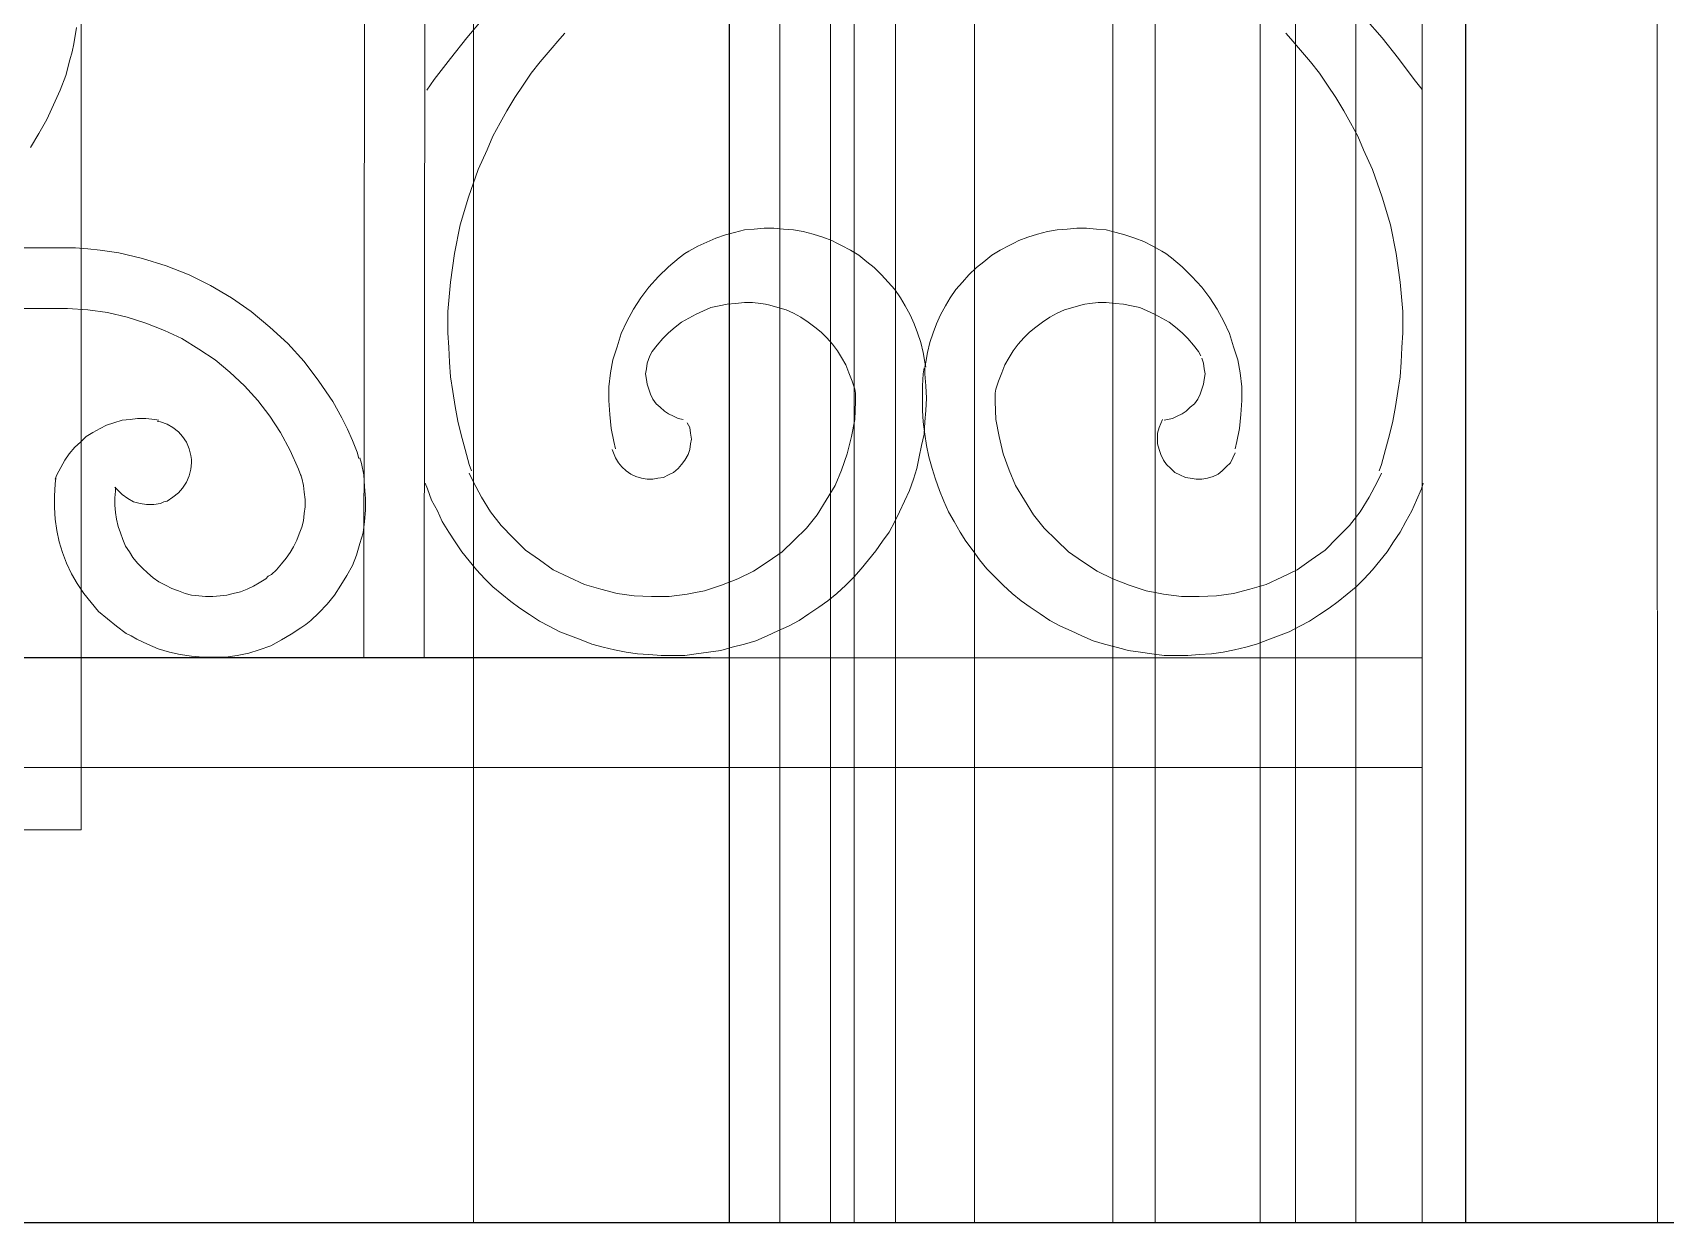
# Model space of a CAD drawing. Header units: millimetres. Extents: x -9564 to 494436, y -140371 to 4257.
# Drawn here: x 130741.3 to 131074.2, y -9648.9 to -9406.4 of the extents above; entities that cross this region are included whole.
import ezdxf

# ---------------------------------------------------------------- set-up
doc = ezdxf.new("R2010")
doc.units = ezdxf.units.MM
doc.header["$MEASUREMENT"] = 0
doc.linetypes.add('HIDDEN2', pattern=[0.1875, 0.125, -0.0625])
doc.linetypes.add('SLD-Solid', pattern=[0])
for name, color, linetype, lineweight in [('0.05', 252, 'Continuous', 5), ('09-Arsiran', 8, 'Continuous', 5), ('AS', 8, 'HIDDEN2', 5), ('DOOR OPENING', 4, 'SLD-Solid', 5)]:
    doc.layers.add(name, color=color, linetype=linetype, lineweight=lineweight)

# ---------------------------------------------------------------- blocks, each defined once
blk = doc.blocks.new('list1')
for p, q in [((333.10533, 201.65988), (333.10533, 198.95853)), ((333.25545, 199.60119), (333.25545, 198.95853))]:
    blk.add_line(p, q)
at = {"layer": '09-Arsiran'}
for p, q in [((333.23307, 201.78762), (333.23307, 198.95853)), ((333.22078, 201.77533), (333.22078, 198.95853)), ((333.21353, 201.76809), (333.21353, 198.95853)), ((333.19218, 201.74673), (333.19218, 198.95853)), ((333.18349, 201.73804), (333.18349, 198.95853)), ((333.15534, 201.70989), (333.15533, 198.95853)), ((333.13922, 198.95853), (333.13922, 201.69377)), ((333.13075, 201.6853), (333.13075, 198.95853)), ((333.12598, 201.68054), (333.12598, 198.95853)), ((333.11561, 201.67016), (333.11561, 198.95853)), ((333.11561, 201.67016), (333.11565, 198.95853))]:
    blk.add_line(p, q, dxfattribs=at)
blk = doc.blocks.new('j1')
at = {"layer": 'DOOR OPENING'}
for p, q in [((344.13013, 198.95864), (344.13013, 201.65922)), ((344.078, 198.95853), (344.078, 201.60922))]:
    blk.add_line(p, q, dxfattribs=at)
blk.add_lwpolyline([(343.5602, 201.52922), (343.5602, 199.03853), (343.998, 199.03853), (343.998, 201.52922)], close=True, dxfattribs=at)
blk = doc.blocks.new('DRHRH')
at = {"layer": '0.05'}
for p, q in [((688.6944, -35.3462), (688.7012, -24.8574)), ((691.4245, -24.8574), (691.4245, -35.3462)), ((691.4245, -24.8574), (691.4245, -36.89)), ((692.0679, -36.89), (692.0635, -24.8574)), ((688.5292, -35.3462), (688.5336, -30.7508)), ((687.736, -33.6662), (687.7428, -33.6215)), ((688.8553, -33.597), (688.8106, -33.6505)), ((691.3151, -33.6505), (691.2681, -33.597)), ((687.7316, -33.6885), (687.736, -33.6662)), ((688.8106, -33.6505), (688.766, -33.7064)), ((689.0653, -33.6528), (689.0386, -33.6841)), ((689.0787, -33.6371), (689.0653, -33.6528)), ((691.0648, -33.6528), (691.0514, -33.6371)), ((691.0916, -33.6841), (691.0648, -33.6528)), ((691.3596, -33.7064), (691.3151, -33.6505)), ((687.7138, -33.7534), (687.7249, -33.7108)), ((687.7249, -33.7108), (687.7316, -33.6885)), ((688.766, -33.7064), (688.7213, -33.7645)), ((689.0117, -33.7154), (688.9871, -33.7467)), ((689.0386, -33.6841), (689.0117, -33.7154)), ((691.1184, -33.7154), (691.0916, -33.6841)), ((691.1429, -33.7467), (691.1184, -33.7154)), ((691.4021, -33.7645), (691.3596, -33.7064)), ((687.6981, -33.7935), (687.7138, -33.7534)), ((688.7213, -33.7645), (688.7012, -33.7935)), ((688.9871, -33.7467), (688.9647, -33.7801)), ((691.1653, -33.7801), (691.1429, -33.7467)), ((691.4245, -33.7912), (691.4021, -33.7645)), ((687.6802, -33.8338), (687.6981, -33.7935)), ((688.9647, -33.7801), (688.9424, -33.8137)), ((691.1876, -33.8137), (691.1653, -33.7801)), ((687.6623, -33.874), (687.6802, -33.8338)), ((688.9201, -33.8494), (688.9023, -33.8829)), ((688.9424, -33.8137), (688.9201, -33.8494)), ((691.2101, -33.8494), (691.1876, -33.8137)), ((691.2279, -33.8829), (691.2101, -33.8494)), ((687.64, -33.9119), (687.6623, -33.874)), ((688.9023, -33.8829), (688.8821, -33.9187)), ((691.2479, -33.9187), (691.2279, -33.8829)), ((687.6176, -33.9499), (687.64, -33.9119)), ((688.8821, -33.9187), (688.8664, -33.9567)), ((691.2636, -33.9567), (691.2479, -33.9187)), ((688.8664, -33.9567), (688.8419, -34.0102)), ((691.2882, -34.0102), (691.2636, -33.9567)), ((688.8419, -34.0102), (688.8151, -34.0862)), ((691.3151, -34.0862), (691.2882, -34.0102)), ((688.8151, -34.0862), (688.7927, -34.1621)), ((691.3373, -34.1621), (691.3151, -34.0862)), ((688.7927, -34.1621), (688.7771, -34.2404)), ((691.3529, -34.2404), (691.3373, -34.1621)), ((689.4674, -34.2091), (689.4428, -34.2202)), ((689.492, -34.1979), (689.4674, -34.2091)), ((689.5188, -34.1889), (689.492, -34.1979)), ((689.5434, -34.1822), (689.5188, -34.1889)), ((689.5703, -34.1755), (689.5434, -34.1822)), ((689.597, -34.1734), (689.5703, -34.1755)), ((689.6238, -34.1711), (689.597, -34.1734)), ((689.6507, -34.1711), (689.6238, -34.1711)), ((689.6774, -34.1734), (689.6507, -34.1711)), ((689.7043, -34.1755), (689.6774, -34.1734)), ((689.7311, -34.1801), (689.7043, -34.1755)), ((689.7578, -34.1868), (689.7311, -34.1801)), ((689.7847, -34.1957), (689.7578, -34.1868)), ((689.8093, -34.2046), (689.7847, -34.1957)), ((689.8227, -34.2114), (689.8093, -34.2046)), ((689.8361, -34.2179), (689.8227, -34.2114)), ((690.3074, -34.2114), (690.2941, -34.2179)), ((690.3208, -34.2046), (690.3074, -34.2114)), ((690.3454, -34.1957), (690.3208, -34.2046)), ((690.3722, -34.1868), (690.3454, -34.1957)), ((690.3991, -34.1801), (690.3722, -34.1868)), ((690.4258, -34.1755), (690.3991, -34.1801)), ((690.4527, -34.1734), (690.4258, -34.1755)), ((690.4795, -34.1711), (690.4527, -34.1734)), ((690.5062, -34.1711), (690.4795, -34.1711)), ((690.5331, -34.1734), (690.5062, -34.1711)), ((690.5599, -34.1755), (690.5331, -34.1734)), ((690.5867, -34.1822), (690.5599, -34.1755)), ((690.6112, -34.1889), (690.5867, -34.1822)), ((690.6381, -34.1979), (690.6112, -34.1889)), ((690.6627, -34.2068), (690.6381, -34.1979)), ((690.6872, -34.2202), (690.6627, -34.2068)), ((687.3004, -34.2247), (687.7025, -34.2247)), ((687.7048, -34.2247), (687.6892, -34.2247)), ((687.7405, -34.2247), (687.7048, -34.2247)), ((687.774, -34.2269), (687.7405, -34.2247)), ((687.8075, -34.2314), (687.774, -34.2269)), ((687.8589, -34.2381), (687.8075, -34.2314)), ((687.9237, -34.2538), (687.8589, -34.2381)), ((687.9885, -34.2738), (687.9237, -34.2538)), ((688.7771, -34.2404), (688.766, -34.3185)), ((689.3914, -34.2515), (689.3624, -34.2761)), ((689.4071, -34.2404), (689.3914, -34.2515)), ((689.4183, -34.2337), (689.4071, -34.2404)), ((689.4428, -34.2202), (689.4183, -34.2337)), ((689.8607, -34.2314), (689.8361, -34.2179)), ((689.883, -34.2448), (689.8607, -34.2314)), ((689.9053, -34.2627), (689.883, -34.2448)), ((690.2471, -34.2448), (690.2248, -34.2627)), ((690.2695, -34.2314), (690.2471, -34.2448)), ((690.2941, -34.2179), (690.2695, -34.2314)), ((690.7118, -34.2337), (690.6872, -34.2202)), ((690.7229, -34.2404), (690.7118, -34.2337)), ((690.7386, -34.2515), (690.7229, -34.2404)), ((690.7676, -34.2761), (690.7386, -34.2515)), ((691.3642, -34.3185), (691.3529, -34.2404)), ((688.051, -34.2984), (687.9885, -34.2738)), ((688.1092, -34.3275), (688.051, -34.2984)), ((689.3624, -34.2761), (689.3356, -34.3029)), ((689.9254, -34.2784), (689.9053, -34.2627)), ((689.9455, -34.2984), (689.9254, -34.2784)), ((689.9634, -34.3185), (689.9455, -34.2984)), ((690.1845, -34.2984), (690.1667, -34.3185)), ((690.2047, -34.2784), (690.1845, -34.2984)), ((690.2248, -34.2627), (690.2047, -34.2784)), ((690.7945, -34.3029), (690.7676, -34.2761)), ((688.1672, -34.3609), (688.1092, -34.3275)), ((688.766, -34.3185), (688.7593, -34.3989)), ((689.3088, -34.3319), (689.2864, -34.3609)), ((689.3356, -34.3029), (689.3088, -34.3319)), ((689.9813, -34.3386), (689.9634, -34.3185)), ((689.997, -34.3609), (689.9813, -34.3386)), ((690.1488, -34.3386), (690.1332, -34.3609)), ((690.1667, -34.3185), (690.1488, -34.3386)), ((690.8212, -34.3319), (690.7945, -34.3029)), ((690.8436, -34.3609), (690.8212, -34.3319)), ((691.3709, -34.3989), (691.3642, -34.3185)), ((682.8412, -34.3901), (687.7025, -34.3901)), ((687.7182, -34.3901), (687.6913, -34.3901)), ((687.774, -34.3945), (687.7182, -34.3901)), ((688.2209, -34.3989), (688.1672, -34.3609)), ((689.2864, -34.3609), (689.2664, -34.3922)), ((689.4786, -34.3878), (689.4585, -34.3968)), ((689.501, -34.3834), (689.4786, -34.3878)), ((689.5233, -34.3788), (689.501, -34.3834)), ((689.5457, -34.3766), (689.5233, -34.3788)), ((689.5703, -34.3744), (689.5457, -34.3766)), ((689.5925, -34.3744), (689.5703, -34.3744)), ((689.6148, -34.3766), (689.5925, -34.3744)), ((689.6283, -34.3788), (689.6148, -34.3766)), ((689.6394, -34.3811), (689.6283, -34.3788)), ((689.6618, -34.3878), (689.6394, -34.3811)), ((689.6841, -34.3945), (689.6618, -34.3878)), ((690.0103, -34.3834), (689.997, -34.3609)), ((690.0237, -34.4079), (690.0103, -34.3834)), ((690.1198, -34.3834), (690.1064, -34.4079)), ((690.1332, -34.3609), (690.1198, -34.3834)), ((690.4682, -34.3878), (690.4459, -34.3945)), ((690.4907, -34.3811), (690.4682, -34.3878)), ((690.5018, -34.3788), (690.4907, -34.3811)), ((690.5152, -34.3766), (690.5018, -34.3788)), ((690.5375, -34.3744), (690.5152, -34.3766)), ((690.5599, -34.3744), (690.5375, -34.3744)), ((690.5845, -34.3766), (690.5599, -34.3744)), ((690.6068, -34.3788), (690.5845, -34.3766)), ((690.6291, -34.3834), (690.6068, -34.3788)), ((690.6515, -34.3878), (690.6291, -34.3834)), ((690.6716, -34.3968), (690.6515, -34.3878)), ((690.8637, -34.3922), (690.8436, -34.3609)), ((687.8276, -34.4012), (687.774, -34.3945)), ((687.8813, -34.4146), (687.8276, -34.4012)), ((687.9326, -34.4302), (687.8813, -34.4146)), ((687.984, -34.4504), (687.9326, -34.4302)), ((688.2722, -34.4414), (688.2209, -34.3989)), ((688.7593, -34.3989), (688.7593, -34.4571)), ((689.2486, -34.4258), (689.2329, -34.4592)), ((689.2664, -34.3922), (689.2486, -34.4258)), ((689.3981, -34.4281), (689.3803, -34.4414)), ((689.4183, -34.4168), (689.3981, -34.4281)), ((689.4384, -34.4056), (689.4183, -34.4168)), ((689.4585, -34.3968), (689.4384, -34.4056)), ((689.7043, -34.4034), (689.6841, -34.3945)), ((689.7244, -34.4146), (689.7043, -34.4034)), ((689.7444, -34.4281), (689.7244, -34.4146)), ((689.7624, -34.4414), (689.7444, -34.4281)), ((690.0348, -34.4325), (690.0237, -34.4079)), ((690.0438, -34.4571), (690.0348, -34.4325)), ((690.0952, -34.4325), (690.0862, -34.4571)), ((690.1064, -34.4079), (690.0952, -34.4325)), ((690.3857, -34.4281), (690.3678, -34.4414)), ((690.4058, -34.4146), (690.3857, -34.4281)), ((690.4258, -34.4034), (690.4058, -34.4146)), ((690.4459, -34.3945), (690.4258, -34.4034)), ((690.6917, -34.4056), (690.6716, -34.3968)), ((690.7118, -34.4168), (690.6917, -34.4056)), ((690.7319, -34.4281), (690.7118, -34.4168)), ((690.7498, -34.4414), (690.7319, -34.4281)), ((690.8816, -34.4258), (690.8637, -34.3922)), ((690.8972, -34.4592), (690.8816, -34.4258)), ((691.3709, -34.4571), (691.3709, -34.3989)), ((688.0309, -34.4726), (687.984, -34.4504)), ((688.0779, -34.5018), (688.0309, -34.4726)), ((688.3213, -34.4861), (688.2722, -34.4414)), ((688.7593, -34.4571), (688.7614, -34.4972)), ((689.2329, -34.4592), (689.2217, -34.4951)), ((689.3468, -34.4726), (689.3311, -34.4905)), ((689.3624, -34.4571), (689.3468, -34.4726)), ((689.3803, -34.4414), (689.3624, -34.4571)), ((689.7803, -34.4548), (689.7624, -34.4414)), ((689.7958, -34.4705), (689.7803, -34.4548)), ((689.8115, -34.4884), (689.7958, -34.4705)), ((690.0528, -34.4838), (690.0438, -34.4571)), ((690.0862, -34.4571), (690.0774, -34.4838)), ((690.3342, -34.4705), (690.3187, -34.4884)), ((690.3499, -34.4548), (690.3342, -34.4705)), ((690.3678, -34.4414), (690.3499, -34.4548)), ((690.7676, -34.4571), (690.7498, -34.4414)), ((690.7832, -34.4726), (690.7676, -34.4571)), ((690.7989, -34.4905), (690.7832, -34.4726)), ((690.9084, -34.4951), (690.8972, -34.4592)), ((691.3686, -34.4972), (691.3709, -34.4571)), ((688.1226, -34.5308), (688.0779, -34.5018)), ((688.366, -34.5352), (688.3213, -34.4861)), ((688.7614, -34.4972), (688.7637, -34.5375)), ((689.2217, -34.4951), (689.2106, -34.5308)), ((689.311, -34.5196), (689.3044, -34.5396)), ((689.3177, -34.5085), (689.311, -34.5196)), ((689.3311, -34.4905), (689.3177, -34.5085)), ((689.8248, -34.5062), (689.8115, -34.4884)), ((689.8361, -34.5241), (689.8248, -34.5062)), ((689.8473, -34.5442), (689.8361, -34.5241)), ((690.0594, -34.5106), (690.0528, -34.4838)), ((690.064, -34.5375), (690.0594, -34.5106)), ((690.0707, -34.5106), (690.0661, -34.5375)), ((690.0774, -34.4838), (690.0707, -34.5106)), ((690.2941, -34.5241), (690.2828, -34.5442)), ((690.3052, -34.5062), (690.2941, -34.5241)), ((690.3187, -34.4884), (690.3052, -34.5062)), ((690.8124, -34.5085), (690.7989, -34.4905)), ((690.8191, -34.5196), (690.8124, -34.5085)), ((690.9195, -34.5308), (690.9084, -34.4951)), ((691.3663, -34.5375), (691.3686, -34.4972)), ((688.1627, -34.5642), (688.1226, -34.5308)), ((688.203, -34.6022), (688.1627, -34.5642)), ((688.4063, -34.5889), (688.366, -34.5352)), ((688.7637, -34.5375), (688.766, -34.5776)), ((689.2038, -34.5665), (689.1994, -34.6045)), ((689.2106, -34.5308), (689.2038, -34.5665)), ((689.3021, -34.5554), (689.2999, -34.5688)), ((689.2999, -34.5688), (689.3021, -34.5844)), ((689.3044, -34.5396), (689.3021, -34.5554)), ((689.8561, -34.5665), (689.8473, -34.5442)), ((689.8651, -34.5889), (689.8561, -34.5665)), ((690.0594, -34.5688), (690.0572, -34.6022)), ((690.0617, -34.5531), (690.0594, -34.5688)), ((690.0661, -34.5375), (690.064, -34.5509)), ((690.0661, -34.5509), (690.064, -34.5375)), ((690.064, -34.5688), (690.064, -34.5531)), ((690.0661, -34.6022), (690.064, -34.5688)), ((690.274, -34.5665), (690.265, -34.5889)), ((690.2828, -34.5442), (690.274, -34.5665)), ((690.8258, -34.5396), (690.8212, -34.5264)), ((690.8279, -34.5554), (690.8258, -34.5396)), ((690.8302, -34.5688), (690.8279, -34.5554)), ((690.8279, -34.5844), (690.8302, -34.5688)), ((690.9262, -34.5665), (690.9195, -34.5308)), ((690.9308, -34.6045), (690.9262, -34.5665)), ((691.3642, -34.5776), (691.3663, -34.5375)), ((688.2387, -34.6425), (688.203, -34.6022)), ((688.4443, -34.6446), (688.4063, -34.5889)), ((688.766, -34.5776), (688.7726, -34.6179)), ((689.1994, -34.6045), (689.1994, -34.6425)), ((689.3021, -34.5844), (689.3044, -34.5978)), ((689.3044, -34.5978), (689.3088, -34.6112)), ((689.3088, -34.6112), (689.3133, -34.6246)), ((689.8718, -34.6112), (689.8651, -34.5889)), ((689.874, -34.6224), (689.8718, -34.6112)), ((690.0572, -34.6022), (690.0572, -34.6358)), ((690.0684, -34.6358), (690.0661, -34.6022)), ((690.2582, -34.6112), (690.2561, -34.6224)), ((690.265, -34.5889), (690.2582, -34.6112)), ((690.8168, -34.6246), (690.8212, -34.6112)), ((690.8212, -34.6112), (690.8258, -34.5978)), ((690.8258, -34.5978), (690.8279, -34.5844)), ((690.9308, -34.6425), (690.9308, -34.6045)), ((691.3575, -34.6179), (691.3642, -34.5776)), ((688.2722, -34.6849), (688.2387, -34.6425)), ((688.4689, -34.6894), (688.4443, -34.6446)), ((688.7726, -34.6179), (688.7793, -34.6581)), ((688.7793, -34.6581), (688.786, -34.6983)), ((689.1994, -34.6425), (689.2016, -34.6805)), ((689.3133, -34.6246), (689.32, -34.6381)), ((689.32, -34.6381), (689.329, -34.6514)), ((689.329, -34.6514), (689.3401, -34.6604)), ((689.8718, -34.6939), (689.874, -34.6446)), ((689.874, -34.6446), (689.874, -34.6201)), ((690.0572, -34.6358), (690.0572, -34.6693)), ((690.0661, -34.6693), (690.0684, -34.6358)), ((690.2561, -34.6201), (690.2561, -34.6446)), ((690.2561, -34.6446), (690.2582, -34.6939)), ((690.7899, -34.6604), (690.8012, -34.6514)), ((690.8012, -34.6514), (690.8101, -34.6381)), ((690.8101, -34.6381), (690.8168, -34.6246)), ((690.9285, -34.6805), (690.9308, -34.6425)), ((691.3441, -34.6983), (691.3508, -34.6581)), ((691.3508, -34.6581), (691.3575, -34.6179)), ((687.8679, -34.6961), (687.8455, -34.7028)), ((687.8902, -34.6939), (687.8679, -34.6961)), ((687.9103, -34.6916), (687.8902, -34.6939)), ((687.9326, -34.6916), (687.9103, -34.6916)), ((687.9572, -34.6939), (687.9326, -34.6916)), ((687.9683, -34.6961), (687.9572, -34.6939)), ((687.9729, -34.7005), (687.9639, -34.6983)), ((687.9907, -34.7072), (687.9729, -34.7005)), ((688.3013, -34.7296), (688.2722, -34.6849)), ((688.4844, -34.7206), (688.4689, -34.6894)), ((688.786, -34.6983), (688.795, -34.7363)), ((689.2016, -34.6805), (689.206, -34.7185)), ((689.3401, -34.6604), (689.3513, -34.6715)), ((689.3513, -34.6715), (689.3624, -34.6782)), ((689.3624, -34.6782), (689.3758, -34.6849)), ((689.3758, -34.6849), (689.3893, -34.6916)), ((689.3893, -34.6916), (689.4027, -34.6939)), ((689.8628, -34.7408), (689.8718, -34.6939)), ((690.0572, -34.6693), (690.0594, -34.7005)), ((690.0594, -34.7005), (690.064, -34.7341)), ((690.0617, -34.7341), (690.064, -34.7005)), ((690.064, -34.7005), (690.0661, -34.6693)), ((690.2582, -34.6939), (690.2672, -34.7408)), ((690.7141, -34.6939), (690.7051, -34.7162)), ((690.7185, -34.6961), (690.7408, -34.6916)), ((690.7408, -34.6916), (690.7542, -34.6849)), ((690.7542, -34.6849), (690.7676, -34.6782)), ((690.7676, -34.6782), (690.7788, -34.6715)), ((690.7788, -34.6715), (690.7899, -34.6604)), ((690.9241, -34.7185), (690.9285, -34.6805)), ((691.3351, -34.7363), (691.3441, -34.6983)), ((687.7696, -34.7408), (687.7539, -34.7564)), ((687.7875, -34.7296), (687.7696, -34.7408)), ((687.8075, -34.7185), (687.7875, -34.7296)), ((687.8255, -34.7095), (687.8075, -34.7185)), ((687.8455, -34.7028), (687.8255, -34.7095)), ((688.0063, -34.7162), (687.9907, -34.7072)), ((688.022, -34.7274), (688.0063, -34.7162)), ((688.0332, -34.7408), (688.022, -34.7274)), ((688.0443, -34.7564), (688.0332, -34.7408)), ((688.328, -34.7788), (688.3013, -34.7296)), ((688.4979, -34.7519), (688.4844, -34.7206)), ((688.795, -34.7363), (688.8062, -34.7765)), ((689.206, -34.7185), (689.2127, -34.7542)), ((689.4206, -34.7162), (689.4138, -34.7028)), ((689.4227, -34.7318), (689.4206, -34.7162)), ((689.425, -34.7475), (689.4227, -34.7318)), ((689.8517, -34.7876), (689.8628, -34.7408)), ((690.055, -34.7653), (690.0617, -34.7341)), ((690.064, -34.7341), (690.0684, -34.7653)), ((690.2672, -34.7408), (690.2784, -34.7876)), ((690.7051, -34.7162), (690.7006, -34.7318)), ((690.7006, -34.7318), (690.7006, -34.7475)), ((690.9174, -34.7542), (690.9241, -34.7185)), ((691.3239, -34.7765), (691.3351, -34.7363)), ((687.7226, -34.7876), (687.7115, -34.8055)), ((687.7383, -34.7698), (687.7226, -34.7876)), ((687.7539, -34.7564), (687.7383, -34.7698)), ((688.051, -34.7743), (688.0443, -34.7564)), ((688.0555, -34.7922), (688.051, -34.7743)), ((688.3504, -34.8302), (688.328, -34.7788)), ((688.5113, -34.7832), (688.4979, -34.7519)), ((688.5157, -34.8011), (688.5113, -34.7832)), ((688.8062, -34.7765), (688.8173, -34.8168)), ((689.2083, -34.7765), (689.2173, -34.7989)), ((689.2127, -34.7542), (689.2173, -34.7743)), ((689.4071, -34.8055), (689.416, -34.7899)), ((689.416, -34.7899), (689.4206, -34.7765)), ((689.4206, -34.7765), (689.4227, -34.7609)), ((689.4227, -34.7609), (689.425, -34.7475)), ((689.8361, -34.8323), (689.8517, -34.7876)), ((690.0483, -34.7966), (690.055, -34.7653)), ((690.0684, -34.7653), (690.0751, -34.7966)), ((690.2784, -34.7876), (690.2941, -34.8323)), ((690.7006, -34.7475), (690.7006, -34.7609)), ((690.7006, -34.7609), (690.7051, -34.7765)), ((690.7051, -34.7765), (690.7095, -34.7899)), ((690.7095, -34.7899), (690.7162, -34.8055)), ((690.9062, -34.7989), (690.9129, -34.7855)), ((690.9129, -34.7743), (690.9174, -34.7542)), ((691.3128, -34.8168), (691.3239, -34.7765)), ((687.7003, -34.8256), (687.6892, -34.8458)), ((687.7115, -34.8055), (687.7003, -34.8256)), ((688.051, -34.8481), (688.0555, -34.8302)), ((688.0578, -34.8033), (688.0555, -34.7922)), ((688.0555, -34.8302), (688.0578, -34.8122)), ((688.0578, -34.8122), (688.0578, -34.8033)), ((688.3593, -34.8548), (688.3504, -34.8302)), ((688.5224, -34.8145), (688.518, -34.7989)), ((688.5292, -34.8458), (688.5224, -34.8145)), ((688.8173, -34.8168), (688.824, -34.8346)), ((689.2173, -34.7989), (689.2261, -34.8122)), ((689.2261, -34.8122), (689.2351, -34.8235)), ((689.2351, -34.8235), (689.2463, -34.8346)), ((689.2463, -34.8346), (689.2597, -34.8435)), ((689.3758, -34.8391), (689.3893, -34.8279)), ((689.3893, -34.8279), (689.3981, -34.8168)), ((689.3981, -34.8168), (689.4071, -34.8055)), ((689.8181, -34.8748), (689.8361, -34.8323)), ((690.0327, -34.8569), (690.0415, -34.8279)), ((690.0415, -34.8279), (690.0483, -34.7966)), ((690.0751, -34.7966), (690.0841, -34.8279)), ((690.0841, -34.8279), (690.093, -34.8569)), ((690.2941, -34.8323), (690.3119, -34.8748)), ((690.7162, -34.8055), (690.7252, -34.8168)), ((690.7252, -34.8168), (690.7364, -34.8279)), ((690.7364, -34.8279), (690.7475, -34.8391)), ((690.8659, -34.8435), (690.8771, -34.8346)), ((690.8771, -34.8346), (690.8884, -34.8235)), ((690.8884, -34.8235), (690.8995, -34.8122)), ((690.8995, -34.8122), (690.9062, -34.7989)), ((691.3061, -34.8346), (691.3128, -34.8168)), ((687.6846, -34.8703), (687.6825, -34.9039)), ((687.6892, -34.8458), (687.6846, -34.8569)), ((687.6869, -34.8548), (687.6846, -34.8703)), ((687.8478, -34.8793), (687.8545, -34.8859)), ((687.85, -34.8793), (687.85, -34.8905)), ((688.0332, -34.8815), (688.0443, -34.8659)), ((688.0443, -34.8659), (688.051, -34.8481)), ((688.3593, -34.8548), (688.3572, -34.8458)), ((688.3639, -34.8748), (688.3593, -34.8548)), ((688.366, -34.8926), (688.3639, -34.8748)), ((688.5313, -34.8771), (688.5292, -34.8458)), ((688.5336, -34.9106), (688.5313, -34.8771)), ((688.6967, -34.8681), (688.7034, -34.8838)), ((688.8173, -34.8413), (688.8284, -34.8636)), ((688.8284, -34.8636), (688.8509, -34.9061)), ((689.2597, -34.8435), (689.2731, -34.8502)), ((689.2731, -34.8502), (689.2887, -34.8548)), ((689.2887, -34.8548), (689.3044, -34.8569)), ((689.3044, -34.8569), (689.32, -34.8569)), ((689.32, -34.8569), (689.3334, -34.8548)), ((689.3334, -34.8548), (689.349, -34.8525)), ((689.349, -34.8525), (689.3624, -34.8458)), ((689.3624, -34.8458), (689.3758, -34.8391)), ((689.7935, -34.9151), (689.8181, -34.8748)), ((690.0215, -34.8882), (690.0327, -34.8569)), ((690.093, -34.8569), (690.1041, -34.8882)), ((690.3119, -34.8748), (690.3365, -34.9151)), ((690.7475, -34.8391), (690.7609, -34.8458)), ((690.7609, -34.8458), (690.7766, -34.8525)), ((690.7766, -34.8525), (690.7899, -34.8548)), ((690.7899, -34.8548), (690.8056, -34.8569)), ((690.8056, -34.8569), (690.8212, -34.8569)), ((690.8212, -34.8569), (690.8369, -34.8548)), ((690.8369, -34.8548), (690.8525, -34.8502)), ((690.8525, -34.8502), (690.8659, -34.8435)), ((691.2792, -34.9061), (691.3016, -34.8636)), ((691.3016, -34.8636), (691.3128, -34.8413)), ((691.4222, -34.8838), (691.4266, -34.8681)), ((687.6825, -34.9039), (687.6825, -34.9352)), ((687.85, -34.8905), (687.8478, -34.9083)), ((687.8478, -34.9083), (687.8478, -34.9285)), ((687.8545, -34.8859), (687.8679, -34.8993)), ((687.8679, -34.8993), (687.8835, -34.9106)), ((687.8835, -34.9106), (687.8992, -34.9195)), ((687.8992, -34.9195), (687.917, -34.9239)), ((687.917, -34.9239), (687.9349, -34.9262)), ((687.955, -34.9262), (687.9729, -34.9239)), ((687.9729, -34.9239), (687.9818, -34.9195)), ((687.9818, -34.9195), (687.9907, -34.9172)), ((687.9907, -34.9172), (688.0063, -34.9061)), ((688.0063, -34.9061), (688.022, -34.8949)), ((688.022, -34.8949), (688.0332, -34.8815)), ((688.3683, -34.9128), (688.366, -34.8926)), ((688.3683, -34.9329), (688.3683, -34.9128)), ((688.5336, -34.9418), (688.5336, -34.9106)), ((688.7034, -34.8838), (688.7146, -34.9151)), ((688.7146, -34.9151), (688.7302, -34.9441)), ((688.8509, -34.9061), (688.8754, -34.9463)), ((689.769, -34.9552), (689.7935, -34.9151)), ((689.9947, -34.9463), (690.0081, -34.9172)), ((690.0081, -34.9172), (690.0215, -34.8882)), ((690.1041, -34.8882), (690.1153, -34.9172)), ((690.1153, -34.9172), (690.1287, -34.9463)), ((690.3365, -34.9151), (690.3611, -34.9552)), ((691.2546, -34.9463), (691.2792, -34.9061)), ((691.3955, -34.9441), (691.4088, -34.9151)), ((691.4088, -34.9151), (691.4222, -34.8838)), ((687.6825, -34.9352), (687.6846, -34.9663)), ((687.6846, -34.9663), (687.6892, -34.9976)), ((687.8478, -34.9285), (687.85, -34.9485)), ((687.85, -34.9485), (687.8522, -34.9663)), ((687.8522, -34.9663), (687.8567, -34.9865)), ((687.9349, -34.9262), (687.955, -34.9262)), ((688.3639, -34.9709), (688.366, -34.9508)), ((688.366, -34.9508), (688.3683, -34.9329)), ((688.5313, -34.9731), (688.5336, -34.9418)), ((688.7302, -34.9441), (688.7436, -34.9731)), ((688.8754, -34.9463), (688.9044, -34.9843)), ((689.74, -34.991), (689.769, -34.9552)), ((689.9813, -34.9731), (689.9947, -34.9463)), ((690.1287, -34.9463), (690.1444, -34.9731)), ((690.3611, -34.9552), (690.3901, -34.991)), ((691.2256, -34.9843), (691.2546, -34.9463)), ((691.3798, -34.9731), (691.3955, -34.9441)), ((687.6892, -34.9976), (687.6959, -35.0289)), ((687.8567, -34.9865), (687.8633, -35.0043)), ((687.8633, -35.0043), (687.87, -35.0222)), ((688.3459, -35.0245), (688.3526, -35.0066)), ((688.3526, -35.0066), (688.3593, -34.9888)), ((688.3593, -34.9888), (688.3639, -34.9709)), ((688.518, -35.0335), (688.5269, -35.0043)), ((688.5269, -35.0043), (688.5313, -34.9731)), ((688.7436, -34.9731), (688.7614, -35.0022)), ((688.7614, -35.0022), (688.7793, -35.0289)), ((688.9044, -34.9843), (688.938, -35.0178)), ((689.7065, -35.0245), (689.74, -34.991)), ((689.9478, -35.0268), (689.9657, -35.0022)), ((689.9657, -35.0022), (689.9813, -34.9731)), ((690.1444, -34.9731), (690.16, -35.0022)), ((690.16, -35.0022), (690.1757, -35.0268)), ((690.3901, -34.991), (690.4237, -35.0245)), ((691.1921, -35.0178), (691.2256, -34.9843)), ((691.3462, -35.0289), (691.3642, -35.0022)), ((691.3642, -35.0022), (691.3798, -34.9731)), ((687.6959, -35.0289), (687.7048, -35.058)), ((687.7048, -35.058), (687.7159, -35.087)), ((687.87, -35.0222), (687.8768, -35.0402)), ((687.8768, -35.0402), (687.8879, -35.0558)), ((687.8879, -35.0558), (687.8969, -35.0715)), ((688.3169, -35.0736), (688.328, -35.058)), ((688.328, -35.058), (688.337, -35.0423)), ((688.337, -35.0423), (688.3459, -35.0245)), ((688.509, -35.0648), (688.518, -35.0335)), ((688.7793, -35.0289), (688.7973, -35.0558)), ((688.7973, -35.0558), (688.8173, -35.0803)), ((688.938, -35.0178), (688.9714, -35.0513)), ((688.9714, -35.0513), (689.0094, -35.0781)), ((689.635, -35.0826), (689.673, -35.0558)), ((689.673, -35.0558), (689.7065, -35.0245)), ((689.9098, -35.0781), (689.9298, -35.0535)), ((689.9298, -35.0535), (689.9478, -35.0268)), ((690.1757, -35.0268), (690.1957, -35.0535)), ((690.1957, -35.0535), (690.2137, -35.0781)), ((690.4237, -35.0245), (690.4571, -35.0558)), ((690.4571, -35.0558), (690.4951, -35.0826)), ((691.1206, -35.0781), (691.1586, -35.0513)), ((691.1586, -35.0513), (691.1921, -35.0178)), ((691.3083, -35.0803), (691.3283, -35.0558)), ((691.3283, -35.0558), (691.3462, -35.0289)), ((687.7159, -35.087), (687.7293, -35.1161)), ((687.8969, -35.0715), (687.9103, -35.087)), ((687.9103, -35.087), (687.9237, -35.1005)), ((687.9237, -35.1005), (687.9372, -35.1139)), ((688.29, -35.1049), (688.3035, -35.0893)), ((688.3035, -35.0893), (688.3169, -35.0736)), ((688.4822, -35.1206), (688.4979, -35.0938)), ((688.4979, -35.0938), (688.509, -35.0648)), ((688.8173, -35.0803), (688.8374, -35.1049)), ((689.0094, -35.0781), (689.0474, -35.1049)), ((689.5948, -35.1093), (689.635, -35.0826)), ((689.8695, -35.125), (689.8897, -35.1026)), ((689.8897, -35.1026), (689.9098, -35.0781)), ((690.2137, -35.0781), (690.2337, -35.1026)), ((690.2337, -35.1026), (690.2561, -35.125)), ((690.4951, -35.0826), (690.5354, -35.1093)), ((691.0826, -35.1049), (691.1206, -35.0781)), ((691.2882, -35.1049), (691.3083, -35.0803)), ((687.7293, -35.1161), (687.745, -35.1429)), ((687.745, -35.1429), (687.7629, -35.1698)), ((687.9372, -35.1139), (687.9528, -35.1272)), ((687.9528, -35.1272), (687.9683, -35.1385)), ((687.9683, -35.1385), (687.9773, -35.1429)), ((687.9773, -35.1429), (687.9863, -35.1473)), ((687.9863, -35.1473), (688.0042, -35.1563)), ((688.2276, -35.1496), (688.2432, -35.1406)), ((688.2432, -35.1406), (688.261, -35.1295)), ((688.261, -35.1295), (688.2677, -35.1228)), ((688.2677, -35.1228), (688.2767, -35.1183)), ((688.2767, -35.1183), (688.29, -35.1049)), ((688.4487, -35.1742), (688.4666, -35.1473)), ((688.4666, -35.1473), (688.4822, -35.1206)), ((688.8374, -35.1049), (688.8597, -35.1295)), ((688.8597, -35.1295), (688.8821, -35.1519)), ((689.0474, -35.1049), (689.0899, -35.125)), ((689.0899, -35.125), (689.1323, -35.1452)), ((689.1323, -35.1452), (689.177, -35.1585)), ((689.4607, -35.163), (689.5077, -35.1473)), ((689.5077, -35.1473), (689.5523, -35.1295)), ((689.5523, -35.1295), (689.5948, -35.1093)), ((689.8227, -35.1698), (689.8473, -35.1473)), ((689.8473, -35.1473), (689.8695, -35.125)), ((690.2561, -35.125), (690.2784, -35.1473)), ((690.2784, -35.1473), (690.303, -35.1698)), ((690.5354, -35.1093), (690.5778, -35.1295)), ((690.5778, -35.1295), (690.6224, -35.1473)), ((690.6224, -35.1473), (690.6694, -35.163)), ((690.9531, -35.1585), (690.9978, -35.1452)), ((690.9978, -35.1452), (691.0402, -35.125)), ((691.0402, -35.125), (691.0826, -35.1049)), ((691.2435, -35.1519), (691.2658, -35.1295)), ((691.2658, -35.1295), (691.2882, -35.1049)), ((687.7629, -35.1698), (687.7829, -35.1943)), ((688.0042, -35.1563), (688.022, -35.163)), ((688.022, -35.163), (688.0399, -35.1698)), ((688.0399, -35.1698), (688.0578, -35.1742)), ((688.0578, -35.1742), (688.0779, -35.1765)), ((688.0779, -35.1765), (688.0957, -35.1786)), ((688.0957, -35.1786), (688.1159, -35.1786)), ((688.1159, -35.1786), (688.1359, -35.1765)), ((688.1359, -35.1765), (688.1539, -35.1742)), ((688.1539, -35.1742), (688.1717, -35.1698)), ((688.1717, -35.1698), (688.1918, -35.1652)), ((688.1918, -35.1652), (688.2096, -35.1585)), ((688.2096, -35.1585), (688.2276, -35.1496)), ((688.4286, -35.1988), (688.4487, -35.1742)), ((688.8821, -35.1519), (688.9067, -35.1719)), ((688.9067, -35.1719), (688.9313, -35.192)), ((688.9313, -35.192), (688.9559, -35.2099)), ((689.177, -35.1585), (689.2217, -35.1698)), ((689.2217, -35.1698), (689.2686, -35.1765)), ((689.2686, -35.1765), (689.3156, -35.1786)), ((689.3156, -35.1786), (689.3647, -35.1786)), ((689.3647, -35.1786), (689.4138, -35.1719)), ((689.4138, -35.1719), (689.4361, -35.1675)), ((689.4361, -35.1675), (689.4607, -35.163)), ((689.7735, -35.2076), (689.7981, -35.1898)), ((689.7981, -35.1898), (689.8227, -35.1698)), ((690.303, -35.1698), (690.3275, -35.1898)), ((690.3275, -35.1898), (690.3521, -35.2076)), ((690.6694, -35.163), (690.6939, -35.1675)), ((690.6939, -35.1675), (690.7162, -35.1719)), ((690.7162, -35.1719), (690.7654, -35.1786)), ((690.7654, -35.1786), (690.8145, -35.1786)), ((690.8145, -35.1786), (690.8615, -35.1765)), ((690.8615, -35.1765), (690.9084, -35.1698)), ((690.9084, -35.1698), (690.9531, -35.1585)), ((691.1698, -35.2099), (691.1943, -35.192)), ((691.1943, -35.192), (691.2189, -35.1719)), ((691.2189, -35.1719), (691.2435, -35.1519)), ((687.7829, -35.1943), (687.803, -35.2189)), ((687.803, -35.2189), (687.8276, -35.2389)), ((688.3839, -35.2435), (688.4063, -35.2233)), ((688.4063, -35.2233), (688.4286, -35.1988)), ((688.9559, -35.2099), (688.9827, -35.2278)), ((688.9827, -35.2278), (689.0094, -35.2456)), ((689.7198, -35.2435), (689.7467, -35.2256)), ((689.7467, -35.2256), (689.7735, -35.2076)), ((690.3521, -35.2076), (690.3789, -35.2256)), ((690.3789, -35.2256), (690.4058, -35.2435)), ((691.1162, -35.2456), (691.1429, -35.2278)), ((691.1429, -35.2278), (691.1698, -35.2099)), ((687.8276, -35.2389), (687.8522, -35.259)), ((687.8522, -35.259), (687.879, -35.2792)), ((687.879, -35.2792), (687.8925, -35.2859)), ((688.3035, -35.297), (688.3303, -35.2815)), ((688.3303, -35.2815), (688.3572, -35.2635)), ((688.3572, -35.2635), (688.3705, -35.2546)), ((688.3705, -35.2546), (688.3839, -35.2435)), ((689.0094, -35.2456), (689.0363, -35.259)), ((689.0363, -35.259), (689.0653, -35.2748)), ((689.0653, -35.2748), (689.0943, -35.2859)), ((689.6327, -35.2859), (689.6618, -35.2725)), ((689.6618, -35.2725), (689.6908, -35.259)), ((689.6908, -35.259), (689.7198, -35.2435)), ((690.4058, -35.2435), (690.4348, -35.259)), ((690.4348, -35.259), (690.4638, -35.2725)), ((690.4638, -35.2725), (690.4928, -35.2859)), ((691.0312, -35.2859), (691.0603, -35.2748)), ((691.0603, -35.2748), (691.0894, -35.259)), ((691.0894, -35.259), (691.1162, -35.2456)), ((687.8925, -35.2859), (687.908, -35.2948)), ((687.908, -35.2948), (687.9372, -35.3082)), ((687.9372, -35.3082), (687.9662, -35.3216)), ((687.9662, -35.3216), (687.9975, -35.3306)), ((688.2142, -35.3328), (688.2432, -35.3239)), ((688.2432, -35.3239), (688.2745, -35.3127)), ((688.2745, -35.3127), (688.3035, -35.297)), ((689.0943, -35.2859), (689.1234, -35.297)), ((689.1234, -35.297), (689.1524, -35.3082)), ((689.1524, -35.3082), (689.1837, -35.3172)), ((689.1837, -35.3172), (689.215, -35.3239)), ((689.215, -35.3239), (689.2463, -35.3306)), ((689.4718, -35.3306), (689.5054, -35.326)), ((689.5054, -35.326), (689.5211, -35.3216)), ((689.5211, -35.3216), (689.5367, -35.3172)), ((689.5367, -35.3172), (689.5703, -35.3082)), ((689.5703, -35.3082), (689.6015, -35.2993)), ((689.6015, -35.2993), (689.6327, -35.2859)), ((690.4928, -35.2859), (690.5241, -35.2993)), ((690.5241, -35.2993), (690.5554, -35.3082)), ((690.5554, -35.3082), (690.5867, -35.3172)), ((690.5867, -35.3172), (690.6045, -35.3216)), ((690.6045, -35.3216), (690.6202, -35.326)), ((690.6202, -35.326), (690.6537, -35.3306)), ((690.8794, -35.3306), (690.9106, -35.3239)), ((690.9106, -35.3239), (690.9419, -35.3172)), ((690.9419, -35.3172), (690.9709, -35.3082)), ((690.9709, -35.3082), (691.0022, -35.297)), ((691.0022, -35.297), (691.0312, -35.2859)), ((691.4245, -35.3462), (669.8973, -35.3462)), ((691.4245, -35.3462), (669.8973, -35.3462)), ((680.6586, -35.3395), (691.4245, -35.3462)), ((687.9975, -35.3306), (688.0265, -35.3373)), ((688.0265, -35.3373), (688.0578, -35.3418)), ((688.0578, -35.3418), (688.089, -35.3439)), ((688.089, -35.3439), (688.1203, -35.3439)), ((688.1203, -35.3439), (688.1516, -35.3439)), ((688.1516, -35.3439), (688.1829, -35.3395)), ((688.1829, -35.3395), (688.2142, -35.3328)), ((689.2463, -35.3306), (689.2776, -35.335)), ((689.2776, -35.335), (689.3088, -35.3373)), ((689.3088, -35.3373), (689.3423, -35.3395)), ((689.3423, -35.3395), (689.3736, -35.3395)), ((689.3736, -35.3395), (689.4071, -35.3395)), ((689.4071, -35.3395), (689.4384, -35.335)), ((689.4384, -35.335), (689.4718, -35.3306)), ((690.6537, -35.3306), (690.6849, -35.335)), ((690.6849, -35.335), (690.7185, -35.3395)), ((690.7185, -35.3395), (690.7498, -35.3395)), ((690.7498, -35.3395), (690.7832, -35.3395)), ((690.7832, -35.3395), (690.8145, -35.3373)), ((690.8145, -35.3373), (690.8481, -35.335)), ((690.8481, -35.335), (690.8794, -35.3306)), ((691.4245, -35.6456), (691.4245, -35.3462)), ((669.8973, -35.6456), (691.4245, -35.6456)), ((691.4245, -36.89), (692.0679, -36.89))]:
    blk.add_line(p, q, dxfattribs=at)

msp = doc.modelspace()

# ---------------------------------------------------------------- linework, layer by layer
for p, q in [((126915.5987, -9648.893, 0), (136544.2884, -9648.893, 0)), ((129234.5585, -9648.893, 0), (131234.5581, -9648.893, 0))]:
    msp.add_line(p, q)
at = {"layer": 'AS'}
msp.add_line((124807.3945, -9648.893, 0), (144621.1959, -9648.893, 0), dxfattribs=at)

# ---------------------------------------------------------------- block references
for name, p, xscale, yscale, zscale in [('list1', (-202221.9024, -208607.382, 0), 999.9998119083025, 999.9998119083025, 999.9998119083025), ('j1', (-213246.6977, -208607.382), 999.9998119083025, 999.9998119083025, 999.9998119083025), ('DRHRH', (79491.0147, -6899.3887, 0), 74.53255562622827, 74.53255562622827, 74.53255562622827)]:
    msp.add_blockref(name, p, dxfattribs=dict(xscale=xscale, yscale=yscale, zscale=zscale))

doc.saveas('drawing.dxf')
